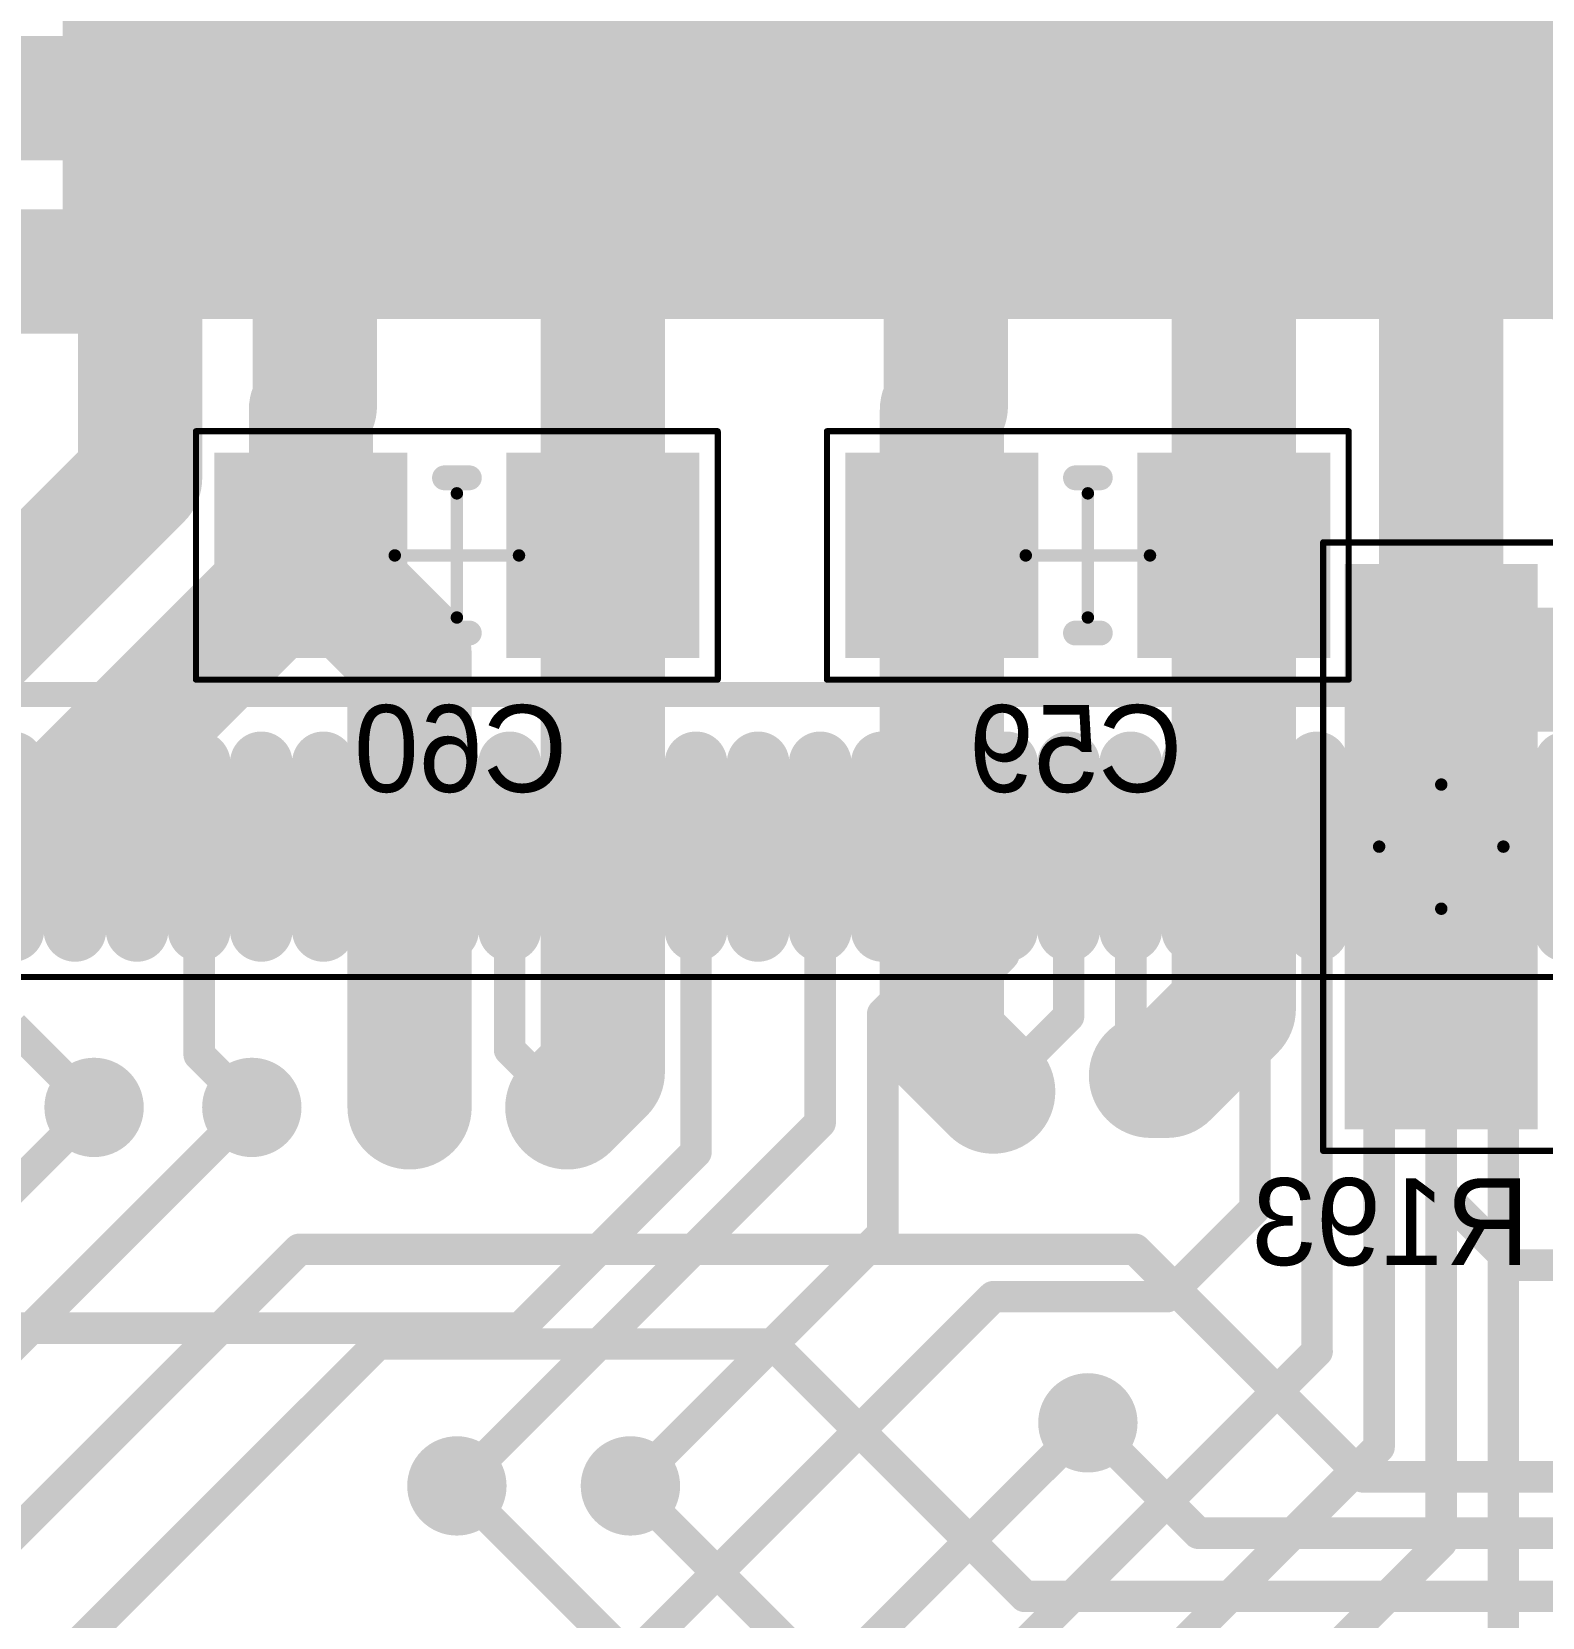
# Model space of a CAD drawing. Header units: millimetres. Extents: x 37 to 246, y 26 to 184.
# Drawn here: x 135.64 to 147.8, y 109.56 to 122.33 of the extents above; entities that cross this region are included whole.
import ezdxf

# ---------------------------------------------------------------- set-up
doc = ezdxf.new("R2010")
doc.units = ezdxf.units.MM
for name, color, linetype in [('BottomLayer', 5, 'Continuous'), ('BottomOverlay', 54, 'Continuous'), ('BottomPaste', 16, 'Continuous'), ('BottomSolder', 6, 'Continuous'), ('Mechanical13', 56, 'Continuous'), ('Mechanical15', 56, 'Continuous'), ('MultiLayer', 9, 'Continuous'), ('TopLayer', 1, 'Continuous'), ('TopOverlay', 2, 'Continuous'), ('TopPaste', 8, 'Continuous'), ('TopSolder', 216, 'Continuous'), ('ViaHoleLayer', 16, 'Continuous')]:
    doc.layers.add(name, color=color, linetype=linetype)

msp = doc.modelspace()

# ---------------------------------------------------------------- linework, layer by layer
at = {"layer": 'BottomLayer'}
for points, const_width in [([(128.397, 121.793), (136.017, 121.793)], 1), ([(145.32, 118.11), (145.32, 120.872)], 1), ([(147.701, 120.904), (149.003, 119.602)], 1), ([(140.208, 120.777), (140.24, 120.745)], 1), ([(140.24, 118.11), (140.24, 120.745)], 1), ([(136.515, 118.735), (136.515, 120.513)], 1), ([(137.89, 119.283), (137.922, 119.315)], 1), ([(137.89, 118.11), (137.89, 119.283)], 1), ([(142.97, 119.283), (143.002, 119.315)], 1), ([(142.97, 118.11), (142.97, 119.283)], 1), ([(146.99, 117.19), (146.99, 118.948)], 1), ([(134.715, 116.935), (136.515, 118.735)], 1), ([(135.096, 115.316), (137.89, 118.11)], 1), ([(137.89, 118.11), (138.684, 117.316)], 1), ([(140.24, 113.951), (140.24, 118.11)], 1), ([(142.97, 114.205), (142.97, 118.11)], 1), ([(145.32, 114.459), (145.32, 118.11)], 1), ([(138.684, 113.665), (138.684, 117.316)], 1), ([(146.99, 117.19), (148.99, 117.19)], 1), ([(144.78, 113.919), (145.32, 114.459)], 1), ([(142.97, 114.205), (143.383, 113.792)], 1), ([(139.954, 113.665), (140.24, 113.951)], 1), ([(144.653, 113.919), (144.78, 113.919)], 1), ([(146.99, 112.979), (146.99, 114.34)], 0.254), ([(134.039, 111.56), (136.144, 113.665)], 0.254), ([(134.855, 111.106), (137.414, 113.665)], 0.254), ([(146.99, 112.979), (147.574, 112.395)], 0.254), ([(133.985, 108.712), (137.795, 112.522)], 0.254), ([(137.795, 112.522), (144.526, 112.522)], 0.254), ([(144.526, 112.522), (146.358, 110.69)], 0.254), ([(147.574, 112.395), (148.59, 112.395)], 0.254), ([(134.62, 107.95), (138.43, 111.76)], 0.254), ([(138.43, 111.76), (141.605, 111.76)], 0.254), ([(141.605, 111.76), (143.637, 109.728)], 0.254), ([(144.145, 111.125), (145.034, 110.236)], 0.254), ([(139.065, 110.617), (140.916, 108.766)], 0.254), ([(140.462, 110.617), (141.859, 109.22)], 0.254), ([(146.358, 110.69), (150.942, 110.69)], 0.254), ([(145.034, 110.236), (151.13, 110.236)], 0.254), ([(143.637, 109.728), (151.264, 109.728)], 0.254)]:
    msp.add_lwpolyline(points, dxfattribs=dict(at, const_width=const_width))
for points, const_width in [([(135.767, 121.793, 1), (136.267, 121.793, 1)], 0.5), ([(145.07, 120.872, 1), (145.57, 120.872, 1)], 0.5), ([(147.451, 120.904, 1), (147.951, 120.904, 1)], 0.5), ([(139.958, 120.777, 1), (140.458, 120.777, 1)], 0.5), ([(139.99, 120.745, 1), (140.49, 120.745, 1)], 0.5), ([(139.99, 120.745, 1), (140.49, 120.745, 1)], 0.5), ([(136.265, 120.513, 1), (136.765, 120.513, 1)], 0.5), ([(137.64, 119.283, 1), (138.14, 119.283, 1)], 0.5), ([(137.64, 119.283, 1), (138.14, 119.283, 1)], 0.5), ([(137.672, 119.315, 1), (138.172, 119.315, 1)], 0.5), ([(142.72, 119.283, 1), (143.22, 119.283, 1)], 0.5), ([(142.72, 119.283, 1), (143.22, 119.283, 1)], 0.5), ([(142.752, 119.315, 1), (143.252, 119.315, 1)], 0.5), ([(137.722, 119.315, 1), (138.122, 119.315, 1)], 0.4), ([(142.802, 119.315, 1), (143.202, 119.315, 1)], 0.4), ([(146.74, 118.948, 1), (147.24, 118.948, 1)], 0.5), ([(146.79, 118.948, 1), (147.19, 118.948, 1)], 0.4), ([(136.265, 118.735, 1), (136.765, 118.735, 1)], 0.5), ([(136.265, 118.735, 1), (136.765, 118.735, 1)], 0.5), ([(137.64, 118.11, 1), (138.14, 118.11, 1)], 0.5), ([(137.64, 118.11, 1), (138.14, 118.11, 1)], 0.5), ([(137.64, 118.11, 1), (138.14, 118.11, 1)], 0.5), ([(139.99, 118.11, 1), (140.49, 118.11, 1)], 0.5), ([(139.99, 118.11, 1), (140.49, 118.11, 1)], 0.5), ([(142.72, 118.11, 1), (143.22, 118.11, 1)], 0.5), ([(142.72, 118.11, 1), (143.22, 118.11, 1)], 0.5), ([(145.07, 118.11, 1), (145.57, 118.11, 1)], 0.5), ([(145.07, 118.11, 1), (145.57, 118.11, 1)], 0.5), ([(138.434, 117.316, 1), (138.934, 117.316, 1)], 0.5), ([(138.434, 117.316, 1), (138.934, 117.316, 1)], 0.5), ([(146.74, 117.19, 1), (147.24, 117.19, 1)], 0.5), ([(146.74, 117.19, 1), (147.24, 117.19, 1)], 0.5), ([(145.07, 114.459, 1), (145.57, 114.459, 1)], 0.5), ([(145.07, 114.459, 1), (145.57, 114.459, 1)], 0.5), ([(142.72, 114.205, 1), (143.22, 114.205, 1)], 0.5), ([(142.72, 114.205, 1), (143.22, 114.205, 1)], 0.5), ([(139.99, 113.951, 1), (140.49, 113.951, 1)], 0.5), ([(139.99, 113.951, 1), (140.49, 113.951, 1)], 0.5), ([(144.403, 113.919, 1), (144.903, 113.919, 1)], 0.5), ([(144.53, 113.919, 1), (145.03, 113.919, 1)], 0.5), ([(144.53, 113.919, 1), (145.03, 113.919, 1)], 0.5), ([(146.926, 114.34, 1), (147.053, 114.34, 1)], 0.127), ([(143.133, 113.792, 1), (143.633, 113.792, 1)], 0.5), ([(144.453, 113.919, 1), (144.853, 113.919, 1)], 0.4), ([(138.434, 113.665, 1), (138.934, 113.665, 1)], 0.5), ([(139.704, 113.665, 1), (140.204, 113.665, 1)], 0.5), ([(143.183, 113.792, 1), (143.583, 113.792, 1)], 0.4), ([(135.944, 113.665, 1), (136.344, 113.665, 1)], 0.4), ([(137.214, 113.665, 1), (137.614, 113.665, 1)], 0.4), ([(138.484, 113.665, 1), (138.884, 113.665, 1)], 0.4), ([(139.754, 113.665, 1), (140.154, 113.665, 1)], 0.4), ([(136.081, 113.665, 1), (136.208, 113.665, 1)], 0.127), ([(137.351, 113.665, 1), (137.477, 113.665, 1)], 0.127), ([(146.926, 112.979, 1), (147.053, 112.979, 1)], 0.127), ([(146.926, 112.979, 1), (147.053, 112.979, 1)], 0.127), ([(137.732, 112.522, 1), (137.858, 112.522, 1)], 0.127), ([(137.732, 112.522, 1), (137.858, 112.522, 1)], 0.127), ([(144.463, 112.522, 1), (144.589, 112.522, 1)], 0.127), ([(144.463, 112.522, 1), (144.589, 112.522, 1)], 0.127), ([(147.511, 112.395, 1), (147.637, 112.395, 1)], 0.127), ([(147.511, 112.395, 1), (147.637, 112.395, 1)], 0.127), ([(138.367, 111.76, 1), (138.494, 111.76, 1)], 0.127), ([(138.367, 111.76, 1), (138.494, 111.76, 1)], 0.127), ([(141.542, 111.76, 1), (141.668, 111.76, 1)], 0.127), ([(141.542, 111.76, 1), (141.668, 111.76, 1)], 0.127), ([(143.945, 111.125, 1), (144.345, 111.125, 1)], 0.4), ([(144.082, 111.125, 1), (144.208, 111.125, 1)], 0.127), ([(138.865, 110.617, 1), (139.265, 110.617, 1)], 0.4), ([(140.262, 110.617, 1), (140.662, 110.617, 1)], 0.4), ([(139.001, 110.617, 1), (139.129, 110.617, 1)], 0.127), ([(140.399, 110.617, 1), (140.525, 110.617, 1)], 0.127), ([(146.295, 110.69, 1), (146.422, 110.69, 1)], 0.127), ([(146.295, 110.69, 1), (146.422, 110.69, 1)], 0.127), ([(144.97, 110.236, 1), (145.097, 110.236, 1)], 0.127), ([(144.97, 110.236, 1), (145.097, 110.236, 1)], 0.127), ([(143.573, 109.728, 1), (143.701, 109.728, 1)], 0.127), ([(143.573, 109.728, 1), (143.701, 109.728, 1)], 0.127)]:
    msp.add_lwpolyline(points, format="xyb", close=True, dxfattribs=dict(at, const_width=const_width))
for points in [[(135.89, 120.015), (148.59, 120.015), (135.89, 132.715), (148.59, 132.715)], [(138.565, 117.385), (138.565, 118.835), (137.215, 117.385), (137.215, 118.835)], [(140.915, 117.385), (140.915, 118.835), (139.565, 117.385), (139.565, 118.835)], [(143.645, 117.385), (143.645, 118.835), (142.295, 117.385), (142.295, 118.835)], [(145.995, 117.385), (145.995, 118.835), (144.645, 117.385), (144.645, 118.835)], [(147.665, 117.94), (146.315, 117.94), (147.665, 116.44), (146.315, 116.44)], [(147.665, 115.09), (146.315, 115.09), (147.665, 113.59), (146.315, 113.59)]]:
    msp.add_solid(points, dxfattribs=at)
at = {"layer": 'BottomOverlay', "const_width": 0.2}
for points in [[(138.965, 118.735), (139.165, 118.735)], [(144.045, 118.735), (144.245, 118.735)], [(138.965, 117.485), (139.165, 117.485)], [(144.045, 117.485), (144.245, 117.485)], [(146.415, 115.465), (146.415, 116.065)], [(147.565, 115.465), (147.565, 116.065)]]:
    msp.add_lwpolyline(points, dxfattribs=at)
at = {"layer": 'BottomOverlay', "const_width": 0.1}
for points in [[(138.915, 118.735, 1), (139.015, 118.735, 1)], [(139.115, 118.735, 1), (139.215, 118.735, 1)], [(143.995, 118.735, 1), (144.095, 118.735, 1)], [(144.195, 118.735, 1), (144.295, 118.735, 1)], [(138.915, 117.485, 1), (139.015, 117.485, 1)], [(139.115, 117.485, 1), (139.215, 117.485, 1)], [(143.995, 117.485, 1), (144.095, 117.485, 1)], [(144.195, 117.485, 1), (144.295, 117.485, 1)], [(146.365, 116.065, 1), (146.465, 116.065, 1)], [(147.515, 116.065, 1), (147.615, 116.065, 1)], [(146.365, 115.465, 1), (146.465, 115.465, 1)], [(147.515, 115.465, 1), (147.615, 115.465, 1)]]:
    msp.add_lwpolyline(points, format="xyb", close=True, dxfattribs=at)
at = {"layer": 'BottomPaste'}
for points in [[(138.565, 117.385), (138.565, 118.835), (137.215, 117.385), (137.215, 118.835)], [(140.915, 117.385), (140.915, 118.835), (139.565, 117.385), (139.565, 118.835)], [(143.645, 117.385), (143.645, 118.835), (142.295, 117.385), (142.295, 118.835)], [(145.995, 117.385), (145.995, 118.835), (144.645, 117.385), (144.645, 118.835)], [(147.665, 117.94), (146.315, 117.94), (147.665, 116.44), (146.315, 116.44)], [(147.665, 115.09), (146.315, 115.09), (147.665, 113.59), (146.315, 113.59)]]:
    msp.add_solid(points, dxfattribs=at)
at = {"layer": 'BottomSolder'}
for points in [[(138.667, 117.283), (138.667, 118.937), (137.113, 117.283), (137.113, 118.937)], [(141.017, 117.283), (141.017, 118.937), (139.463, 117.283), (139.463, 118.937)], [(143.747, 117.283), (143.747, 118.937), (142.193, 117.283), (142.193, 118.937)], [(146.097, 117.283), (146.097, 118.937), (144.543, 117.283), (144.543, 118.937)], [(147.767, 118.042), (146.213, 118.042), (147.767, 116.338), (146.213, 116.338)], [(147.767, 115.192), (146.213, 115.192), (147.767, 113.488), (146.213, 113.488)]]:
    msp.add_solid(points, dxfattribs=at)
at = {"layer": 'Mechanical13', "const_width": 0.1}
msp.add_lwpolyline([(132.24, 116.365), (152.24, 116.365)], dxfattribs=at)
at = {"layer": 'Mechanical15'}
for points, const_width in [([(136.965, 119.11), (141.165, 119.11)], 0.05), ([(136.965, 117.11), (136.965, 119.11)], 0.05), ([(141.165, 117.11), (141.165, 119.11)], 0.05), ([(142.045, 119.11), (146.245, 119.11)], 0.05), ([(142.045, 117.11), (142.045, 119.11)], 0.05), ([(146.245, 117.11), (146.245, 119.11)], 0.05), ([(139.065, 117.61), (139.065, 118.61)], 0.1), ([(144.145, 117.61), (144.145, 118.61)], 0.1), ([(146.04, 113.315), (146.04, 118.215)], 0.05), ([(146.04, 118.215), (147.94, 118.215)], 0.05), ([(138.565, 118.11), (139.565, 118.11)], 0.1), ([(143.645, 118.11), (144.645, 118.11)], 0.1), ([(136.965, 117.11), (141.165, 117.11)], 0.05), ([(142.045, 117.11), (146.245, 117.11)], 0.05), ([(146.99, 115.265), (146.99, 116.265)], 0.1), ([(146.49, 115.765), (147.49, 115.765)], 0.1), ([(130.59, 114.715), (153.89, 114.715)], 0.05), ([(146.04, 113.315), (147.94, 113.315)], 0.05)]:
    msp.add_lwpolyline(points, dxfattribs=dict(at, const_width=const_width))
for points, const_width in [([(136.952, 119.11, 1), (136.977, 119.11, 1)], 0.025), ([(136.952, 119.11, 1), (136.977, 119.11, 1)], 0.025), ([(141.152, 119.11, 1), (141.177, 119.11, 1)], 0.025), ([(141.152, 119.11, 1), (141.177, 119.11, 1)], 0.025), ([(142.032, 119.11, 1), (142.057, 119.11, 1)], 0.025), ([(142.032, 119.11, 1), (142.057, 119.11, 1)], 0.025), ([(146.232, 119.11, 1), (146.257, 119.11, 1)], 0.025), ([(146.232, 119.11, 1), (146.257, 119.11, 1)], 0.025), ([(139.04, 118.61, 1), (139.09, 118.61, 1)], 0.05), ([(144.12, 118.61, 1), (144.17, 118.61, 1)], 0.05), ([(146.027, 118.215, 1), (146.052, 118.215, 1)], 0.025), ([(146.027, 118.215, 1), (146.052, 118.215, 1)], 0.025), ([(138.54, 118.11, 1), (138.59, 118.11, 1)], 0.05), ([(139.54, 118.11, 1), (139.59, 118.11, 1)], 0.05), ([(143.62, 118.11, 1), (143.67, 118.11, 1)], 0.05), ([(144.62, 118.11, 1), (144.67, 118.11, 1)], 0.05), ([(139.04, 117.61, 1), (139.09, 117.61, 1)], 0.05), ([(144.12, 117.61, 1), (144.17, 117.61, 1)], 0.05), ([(136.952, 117.11, 1), (136.977, 117.11, 1)], 0.025), ([(136.952, 117.11, 1), (136.977, 117.11, 1)], 0.025), ([(141.152, 117.11, 1), (141.177, 117.11, 1)], 0.025), ([(141.152, 117.11, 1), (141.177, 117.11, 1)], 0.025), ([(142.032, 117.11, 1), (142.057, 117.11, 1)], 0.025), ([(142.032, 117.11, 1), (142.057, 117.11, 1)], 0.025), ([(146.232, 117.11, 1), (146.257, 117.11, 1)], 0.025), ([(146.232, 117.11, 1), (146.257, 117.11, 1)], 0.025), ([(146.965, 116.265, 1), (147.015, 116.265, 1)], 0.05), ([(146.465, 115.765, 1), (146.515, 115.765, 1)], 0.05), ([(147.465, 115.765, 1), (147.515, 115.765, 1)], 0.05), ([(146.965, 115.265, 1), (147.015, 115.265, 1)], 0.05), ([(146.027, 113.315, 1), (146.052, 113.315, 1)], 0.025), ([(146.027, 113.315, 1), (146.052, 113.315, 1)], 0.025)]:
    msp.add_lwpolyline(points, format="xyb", close=True, dxfattribs=dict(at, const_width=const_width))
at = {"layer": 'MultiLayer', "const_width": 0.4}
for points in [[(137.722, 119.315, 1), (138.122, 119.315, 1)], [(142.802, 119.315, 1), (143.202, 119.315, 1)], [(146.79, 118.948, 1), (147.19, 118.948, 1)], [(144.453, 113.919, 1), (144.853, 113.919, 1)], [(143.183, 113.792, 1), (143.583, 113.792, 1)], [(135.944, 113.665, 1), (136.344, 113.665, 1)], [(137.214, 113.665, 1), (137.614, 113.665, 1)], [(138.484, 113.665, 1), (138.884, 113.665, 1)], [(139.754, 113.665, 1), (140.154, 113.665, 1)], [(143.945, 111.125, 1), (144.345, 111.125, 1)], [(138.865, 110.617, 1), (139.265, 110.617, 1)], [(140.262, 110.617, 1), (140.662, 110.617, 1)]]:
    msp.add_lwpolyline(points, format="xyb", close=True, dxfattribs=at)
at = {"layer": 'TopLayer'}
for points, const_width in [([(136.144, 120.396), (137.414, 121.666)], 1), ([(146.939, 121.412), (146.99, 121.361)], 1), ([(146.99, 118.948), (146.99, 121.361)], 1), ([(137.922, 119.315), (137.922, 120.777)], 1), ([(143.002, 119.315), (143.002, 120.777)], 1), ([(135.128, 120.396), (136.144, 120.396)], 1), ([(135.99, 115.09), (135.99, 116.44)], 0.3), ([(136.49, 115.09), (136.49, 116.44)], 0.3), ([(136.99, 115.09), (136.99, 116.44)], 0.3), ([(137.49, 115.09), (137.49, 116.44)], 0.3), ([(137.99, 115.09), (137.99, 116.44)], 0.3), ([(138.49, 115.09), (138.49, 116.44)], 0.3), ([(138.99, 115.09), (138.99, 116.44)], 0.3), ([(139.49, 115.09), (139.49, 116.44)], 0.3), ([(139.99, 115.09), (139.99, 116.44)], 0.3), ([(140.49, 115.09), (140.49, 116.44)], 0.3), ([(140.99, 115.09), (140.99, 116.44)], 0.3), ([(141.49, 115.09), (141.49, 116.44)], 0.3), ([(141.99, 115.09), (141.99, 116.44)], 0.3), ([(142.49, 115.09), (142.49, 116.44)], 0.3), ([(142.99, 115.09), (142.99, 116.44)], 0.3), ([(143.49, 115.09), (143.49, 116.44)], 0.3), ([(143.99, 115.09), (143.99, 116.44)], 0.3), ([(144.49, 115.09), (144.49, 116.44)], 0.3), ([(144.99, 115.09), (144.99, 116.44)], 0.3), ([(145.49, 115.09), (145.49, 116.44)], 0.3), ([(145.99, 115.09), (145.99, 116.44)], 0.3), ([(146.49, 115.09), (146.49, 116.44)], 0.3), ([(146.99, 115.09), (146.99, 116.44)], 0.3), ([(147.49, 115.09), (147.49, 116.44)], 0.3), ([(136.967, 115.742), (136.99, 115.765)], 0.254), ([(136.99, 114.089), (136.99, 115.765)], 0.254), ([(138.99, 113.971), (138.99, 115.765)], 0.254), ([(139.49, 114.129), (139.49, 115.765)], 0.254), ([(140.99, 113.304), (140.99, 115.765)], 0.254), ([(141.99, 113.542), (141.99, 115.765)], 0.254), ([(143.467, 115.742), (143.49, 115.765)], 0.254), ([(143.467, 114.892), (143.467, 115.742)], 0.254), ([(143.99, 114.399), (143.99, 115.765)], 0.254), ([(144.49, 114.082), (144.49, 115.765)], 0.254), ([(145.49, 112.851), (145.49, 115.765)], 0.254), ([(145.99, 111.7), (145.99, 115.765)], 0.254), ([(146.49, 110.93), (146.49, 115.765)], 0.254), ([(146.99, 110.16), (146.99, 115.765)], 0.254), ([(147.49, 109.39), (147.49, 115.765)], 0.254), ([(143.188, 114.613), (143.467, 114.892)], 0.254), ([(142.494, 114.419), (142.688, 114.613)], 0.254), ([(142.688, 114.613), (143.188, 114.613)], 0.254), ([(142.494, 112.649), (142.494, 114.419)], 0.254), ([(135.49, 114.319), (136.144, 113.665)], 0.254), ([(143.383, 113.792), (143.99, 114.399)], 0.254), ([(136.99, 114.089), (137.414, 113.665)], 0.254), ([(139.49, 114.129), (139.954, 113.665)], 0.254), ([(144.49, 114.082), (144.653, 113.919)], 0.254), ([(138.684, 113.665), (138.99, 113.971)], 0.254), ([(139.065, 110.617), (141.99, 113.542)], 0.254), ([(139.573, 111.887), (140.99, 113.304)], 0.254), ([(144.78, 112.141), (145.49, 112.851)], 0.254), ([(140.462, 110.617), (142.494, 112.649)], 0.254), ([(138.557, 107.315), (143.383, 112.141)], 0.254), ([(143.383, 112.141), (144.78, 112.141)], 0.254), ([(129.032, 111.887), (139.573, 111.887)], 0.254), ([(133.985, 99.695), (145.99, 111.7)], 0.254), ([(137.287, 104.267), (144.145, 111.125)], 0.254), ([(134.62, 99.06), (146.49, 110.93)], 0.254), ([(134.14, 97.31), (146.99, 110.16)], 0.254)]:
    msp.add_lwpolyline(points, dxfattribs=dict(at, const_width=const_width))
for points, const_width in [([(137.164, 121.666, 1), (137.664, 121.666, 1)], 0.5), ([(146.689, 121.412, 1), (147.189, 121.412, 1)], 0.5), ([(146.74, 121.361, 1), (147.24, 121.361, 1)], 0.5), ([(146.74, 121.361, 1), (147.24, 121.361, 1)], 0.5), ([(137.672, 120.777, 1), (138.172, 120.777, 1)], 0.5), ([(142.752, 120.777, 1), (143.252, 120.777, 1)], 0.5), ([(135.894, 120.396, 1), (136.394, 120.396, 1)], 0.5), ([(135.894, 120.396, 1), (136.394, 120.396, 1)], 0.5), ([(137.672, 119.315, 1), (138.172, 119.315, 1)], 0.5), ([(142.752, 119.315, 1), (143.252, 119.315, 1)], 0.5), ([(137.722, 119.315, 1), (138.122, 119.315, 1)], 0.4), ([(142.802, 119.315, 1), (143.202, 119.315, 1)], 0.4), ([(146.74, 118.948, 1), (147.24, 118.948, 1)], 0.5), ([(146.79, 118.948, 1), (147.19, 118.948, 1)], 0.4), ([(135.915, 116.44, 1), (136.065, 116.44, 1)], 0.15), ([(136.415, 116.44, 1), (136.565, 116.44, 1)], 0.15), ([(136.915, 116.44, 1), (137.065, 116.44, 1)], 0.15), ([(137.415, 116.44, 1), (137.565, 116.44, 1)], 0.15), ([(137.915, 116.44, 1), (138.065, 116.44, 1)], 0.15), ([(138.415, 116.44, 1), (138.565, 116.44, 1)], 0.15), ([(138.915, 116.44, 1), (139.065, 116.44, 1)], 0.15), ([(139.415, 116.44, 1), (139.565, 116.44, 1)], 0.15), ([(139.915, 116.44, 1), (140.065, 116.44, 1)], 0.15), ([(140.415, 116.44, 1), (140.565, 116.44, 1)], 0.15), ([(140.915, 116.44, 1), (141.065, 116.44, 1)], 0.15), ([(141.415, 116.44, 1), (141.565, 116.44, 1)], 0.15), ([(141.915, 116.44, 1), (142.065, 116.44, 1)], 0.15), ([(142.415, 116.44, 1), (142.565, 116.44, 1)], 0.15), ([(142.915, 116.44, 1), (143.065, 116.44, 1)], 0.15), ([(143.415, 116.44, 1), (143.565, 116.44, 1)], 0.15), ([(143.915, 116.44, 1), (144.065, 116.44, 1)], 0.15), ([(144.415, 116.44, 1), (144.565, 116.44, 1)], 0.15), ([(144.915, 116.44, 1), (145.065, 116.44, 1)], 0.15), ([(145.415, 116.44, 1), (145.565, 116.44, 1)], 0.15), ([(145.915, 116.44, 1), (146.065, 116.44, 1)], 0.15), ([(146.415, 116.44, 1), (146.565, 116.44, 1)], 0.15), ([(146.915, 116.44, 1), (147.065, 116.44, 1)], 0.15), ([(147.415, 116.44, 1), (147.565, 116.44, 1)], 0.15), ([(136.903, 115.742, 1), (137.03, 115.742, 1)], 0.127), ([(136.927, 115.765, 1), (137.054, 115.765, 1)], 0.127), ([(136.927, 115.765, 1), (137.054, 115.765, 1)], 0.127), ([(138.926, 115.765, 1), (139.053, 115.765, 1)], 0.127), ([(139.426, 115.765, 1), (139.553, 115.765, 1)], 0.127), ([(140.926, 115.765, 1), (141.053, 115.765, 1)], 0.127), ([(141.926, 115.765, 1), (142.053, 115.765, 1)], 0.127), ([(143.403, 115.742, 1), (143.53, 115.742, 1)], 0.127), ([(143.403, 115.742, 1), (143.53, 115.742, 1)], 0.127), ([(143.427, 115.765, 1), (143.554, 115.765, 1)], 0.127), ([(143.926, 115.765, 1), (144.053, 115.765, 1)], 0.127), ([(144.426, 115.765, 1), (144.553, 115.765, 1)], 0.127), ([(145.426, 115.765, 1), (145.553, 115.765, 1)], 0.127), ([(145.927, 115.765, 1), (146.054, 115.765, 1)], 0.127), ([(146.426, 115.765, 1), (146.553, 115.765, 1)], 0.127), ([(146.926, 115.765, 1), (147.053, 115.765, 1)], 0.127), ([(147.426, 115.765, 1), (147.553, 115.765, 1)], 0.127), ([(135.915, 115.09, 1), (136.065, 115.09, 1)], 0.15), ([(136.415, 115.09, 1), (136.565, 115.09, 1)], 0.15), ([(136.915, 115.09, 1), (137.065, 115.09, 1)], 0.15), ([(137.415, 115.09, 1), (137.565, 115.09, 1)], 0.15), ([(137.915, 115.09, 1), (138.065, 115.09, 1)], 0.15), ([(138.415, 115.09, 1), (138.565, 115.09, 1)], 0.15), ([(138.915, 115.09, 1), (139.065, 115.09, 1)], 0.15), ([(139.415, 115.09, 1), (139.565, 115.09, 1)], 0.15), ([(139.915, 115.09, 1), (140.065, 115.09, 1)], 0.15), ([(140.415, 115.09, 1), (140.565, 115.09, 1)], 0.15), ([(140.915, 115.09, 1), (141.065, 115.09, 1)], 0.15), ([(141.415, 115.09, 1), (141.565, 115.09, 1)], 0.15), ([(141.915, 115.09, 1), (142.065, 115.09, 1)], 0.15), ([(142.415, 115.09, 1), (142.565, 115.09, 1)], 0.15), ([(142.915, 115.09, 1), (143.065, 115.09, 1)], 0.15), ([(143.415, 115.09, 1), (143.565, 115.09, 1)], 0.15), ([(143.915, 115.09, 1), (144.065, 115.09, 1)], 0.15), ([(144.415, 115.09, 1), (144.565, 115.09, 1)], 0.15), ([(144.915, 115.09, 1), (145.065, 115.09, 1)], 0.15), ([(145.415, 115.09, 1), (145.565, 115.09, 1)], 0.15), ([(145.915, 115.09, 1), (146.065, 115.09, 1)], 0.15), ([(146.415, 115.09, 1), (146.565, 115.09, 1)], 0.15), ([(146.915, 115.09, 1), (147.065, 115.09, 1)], 0.15), ([(147.415, 115.09, 1), (147.565, 115.09, 1)], 0.15), ([(143.403, 114.892, 1), (143.53, 114.892, 1)], 0.127), ([(143.403, 114.892, 1), (143.53, 114.892, 1)], 0.127), ([(142.624, 114.613, 1), (142.751, 114.613, 1)], 0.127), ([(142.624, 114.613, 1), (142.751, 114.613, 1)], 0.127), ([(143.124, 114.613, 1), (143.251, 114.613, 1)], 0.127), ([(143.124, 114.613, 1), (143.251, 114.613, 1)], 0.127), ([(142.43, 114.419, 1), (142.558, 114.419, 1)], 0.127), ([(142.43, 114.419, 1), (142.558, 114.419, 1)], 0.127), ([(143.926, 114.399, 1), (144.053, 114.399, 1)], 0.127), ([(143.926, 114.399, 1), (144.053, 114.399, 1)], 0.127), ([(144.453, 113.919, 1), (144.853, 113.919, 1)], 0.4), ([(136.927, 114.089, 1), (137.054, 114.089, 1)], 0.127), ([(136.927, 114.089, 1), (137.054, 114.089, 1)], 0.127), ([(139.426, 114.129, 1), (139.553, 114.129, 1)], 0.127), ([(139.426, 114.129, 1), (139.553, 114.129, 1)], 0.127), ([(143.183, 113.792, 1), (143.583, 113.792, 1)], 0.4), ([(144.426, 114.082, 1), (144.553, 114.082, 1)], 0.127), ([(144.426, 114.082, 1), (144.553, 114.082, 1)], 0.127), ([(135.944, 113.665, 1), (136.344, 113.665, 1)], 0.4), ([(137.214, 113.665, 1), (137.614, 113.665, 1)], 0.4), ([(138.484, 113.665, 1), (138.884, 113.665, 1)], 0.4), ([(138.926, 113.971, 1), (139.053, 113.971, 1)], 0.127), ([(138.926, 113.971, 1), (139.053, 113.971, 1)], 0.127), ([(139.754, 113.665, 1), (140.154, 113.665, 1)], 0.4), ([(144.589, 113.919, 1), (144.716, 113.919, 1)], 0.127), ([(143.32, 113.792, 1), (143.446, 113.792, 1)], 0.127), ([(136.081, 113.665, 1), (136.208, 113.665, 1)], 0.127), ([(137.351, 113.665, 1), (137.477, 113.665, 1)], 0.127), ([(138.62, 113.665, 1), (138.748, 113.665, 1)], 0.127), ([(139.891, 113.665, 1), (140.018, 113.665, 1)], 0.127), ([(141.926, 113.542, 1), (142.053, 113.542, 1)], 0.127), ([(141.926, 113.542, 1), (142.053, 113.542, 1)], 0.127), ([(140.926, 113.304, 1), (141.053, 113.304, 1)], 0.127), ([(140.926, 113.304, 1), (141.053, 113.304, 1)], 0.127), ([(145.426, 112.851, 1), (145.553, 112.851, 1)], 0.127), ([(145.426, 112.851, 1), (145.553, 112.851, 1)], 0.127), ([(142.43, 112.649, 1), (142.558, 112.649, 1)], 0.127), ([(142.43, 112.649, 1), (142.558, 112.649, 1)], 0.127), ([(143.32, 112.141, 1), (143.446, 112.141, 1)], 0.127), ([(143.32, 112.141, 1), (143.446, 112.141, 1)], 0.127), ([(144.716, 112.141, 1), (144.844, 112.141, 1)], 0.127), ([(144.716, 112.141, 1), (144.844, 112.141, 1)], 0.127), ([(139.51, 111.887, 1), (139.637, 111.887, 1)], 0.127), ([(139.51, 111.887, 1), (139.637, 111.887, 1)], 0.127), ([(145.927, 111.7, 1), (146.054, 111.7, 1)], 0.127), ([(145.927, 111.7, 1), (146.054, 111.7, 1)], 0.127), ([(143.945, 111.125, 1), (144.345, 111.125, 1)], 0.4), ([(144.082, 111.125, 1), (144.208, 111.125, 1)], 0.127), ([(138.865, 110.617, 1), (139.265, 110.617, 1)], 0.4), ([(140.262, 110.617, 1), (140.662, 110.617, 1)], 0.4), ([(146.426, 110.93, 1), (146.553, 110.93, 1)], 0.127), ([(146.426, 110.93, 1), (146.553, 110.93, 1)], 0.127), ([(139.001, 110.617, 1), (139.129, 110.617, 1)], 0.127), ([(140.399, 110.617, 1), (140.525, 110.617, 1)], 0.127), ([(146.926, 110.16, 1), (147.053, 110.16, 1)], 0.127), ([(146.926, 110.16, 1), (147.053, 110.16, 1)], 0.127)]:
    msp.add_lwpolyline(points, format="xyb", close=True, dxfattribs=dict(at, const_width=const_width))
msp.add_solid([(136.144, 120.269), (148.336, 120.269), (136.144, 132.461), (148.336, 132.461)], dxfattribs=at)
at = {"layer": 'TopOverlay', "const_width": 0.2}
msp.add_lwpolyline([(132.865, 116.99), (151.615, 116.99)], dxfattribs=at)
at = {"layer": 'TopPaste', "const_width": 0.3}
for points in [[(135.99, 115.09), (135.99, 116.44)], [(136.49, 115.09), (136.49, 116.44)], [(136.99, 115.09), (136.99, 116.44)], [(137.49, 115.09), (137.49, 116.44)], [(137.99, 115.09), (137.99, 116.44)], [(138.49, 115.09), (138.49, 116.44)], [(138.99, 115.09), (138.99, 116.44)], [(139.49, 115.09), (139.49, 116.44)], [(139.99, 115.09), (139.99, 116.44)], [(140.49, 115.09), (140.49, 116.44)], [(140.99, 115.09), (140.99, 116.44)], [(141.49, 115.09), (141.49, 116.44)], [(141.99, 115.09), (141.99, 116.44)], [(142.49, 115.09), (142.49, 116.44)], [(142.99, 115.09), (142.99, 116.44)], [(143.49, 115.09), (143.49, 116.44)], [(143.99, 115.09), (143.99, 116.44)], [(144.49, 115.09), (144.49, 116.44)], [(144.99, 115.09), (144.99, 116.44)], [(145.49, 115.09), (145.49, 116.44)], [(145.99, 115.09), (145.99, 116.44)], [(146.49, 115.09), (146.49, 116.44)], [(146.99, 115.09), (146.99, 116.44)], [(147.49, 115.09), (147.49, 116.44)]]:
    msp.add_lwpolyline(points, dxfattribs=at)
at = {"layer": 'TopPaste', "const_width": 0.15}
for points in [[(135.915, 116.44, 1), (136.065, 116.44, 1)], [(136.415, 116.44, 1), (136.565, 116.44, 1)], [(136.915, 116.44, 1), (137.065, 116.44, 1)], [(137.415, 116.44, 1), (137.565, 116.44, 1)], [(137.915, 116.44, 1), (138.065, 116.44, 1)], [(138.415, 116.44, 1), (138.565, 116.44, 1)], [(138.915, 116.44, 1), (139.065, 116.44, 1)], [(139.415, 116.44, 1), (139.565, 116.44, 1)], [(139.915, 116.44, 1), (140.065, 116.44, 1)], [(140.415, 116.44, 1), (140.565, 116.44, 1)], [(140.915, 116.44, 1), (141.065, 116.44, 1)], [(141.415, 116.44, 1), (141.565, 116.44, 1)], [(141.915, 116.44, 1), (142.065, 116.44, 1)], [(142.415, 116.44, 1), (142.565, 116.44, 1)], [(142.915, 116.44, 1), (143.065, 116.44, 1)], [(143.415, 116.44, 1), (143.565, 116.44, 1)], [(143.915, 116.44, 1), (144.065, 116.44, 1)], [(144.415, 116.44, 1), (144.565, 116.44, 1)], [(144.915, 116.44, 1), (145.065, 116.44, 1)], [(145.415, 116.44, 1), (145.565, 116.44, 1)], [(145.915, 116.44, 1), (146.065, 116.44, 1)], [(146.415, 116.44, 1), (146.565, 116.44, 1)], [(146.915, 116.44, 1), (147.065, 116.44, 1)], [(147.415, 116.44, 1), (147.565, 116.44, 1)], [(135.915, 115.09, 1), (136.065, 115.09, 1)], [(136.415, 115.09, 1), (136.565, 115.09, 1)], [(136.915, 115.09, 1), (137.065, 115.09, 1)], [(137.415, 115.09, 1), (137.565, 115.09, 1)], [(137.915, 115.09, 1), (138.065, 115.09, 1)], [(138.415, 115.09, 1), (138.565, 115.09, 1)], [(138.915, 115.09, 1), (139.065, 115.09, 1)], [(139.415, 115.09, 1), (139.565, 115.09, 1)], [(139.915, 115.09, 1), (140.065, 115.09, 1)], [(140.415, 115.09, 1), (140.565, 115.09, 1)], [(140.915, 115.09, 1), (141.065, 115.09, 1)], [(141.415, 115.09, 1), (141.565, 115.09, 1)], [(141.915, 115.09, 1), (142.065, 115.09, 1)], [(142.415, 115.09, 1), (142.565, 115.09, 1)], [(142.915, 115.09, 1), (143.065, 115.09, 1)], [(143.415, 115.09, 1), (143.565, 115.09, 1)], [(143.915, 115.09, 1), (144.065, 115.09, 1)], [(144.415, 115.09, 1), (144.565, 115.09, 1)], [(144.915, 115.09, 1), (145.065, 115.09, 1)], [(145.415, 115.09, 1), (145.565, 115.09, 1)], [(145.915, 115.09, 1), (146.065, 115.09, 1)], [(146.415, 115.09, 1), (146.565, 115.09, 1)], [(146.915, 115.09, 1), (147.065, 115.09, 1)], [(147.415, 115.09, 1), (147.565, 115.09, 1)]]:
    msp.add_lwpolyline(points, format="xyb", close=True, dxfattribs=at)
at = {"layer": 'TopSolder', "const_width": 0.503}
for points in [[(135.49, 115.09), (135.49, 116.44)], [(135.99, 115.09), (135.99, 116.44)], [(136.49, 115.09), (136.49, 116.44)], [(136.99, 115.09), (136.99, 116.44)], [(137.49, 115.09), (137.49, 116.44)], [(137.99, 115.09), (137.99, 116.44)], [(138.49, 115.09), (138.49, 116.44)], [(138.99, 115.09), (138.99, 116.44)], [(139.49, 115.09), (139.49, 116.44)], [(139.99, 115.09), (139.99, 116.44)], [(140.49, 115.09), (140.49, 116.44)], [(140.99, 115.09), (140.99, 116.44)], [(141.49, 115.09), (141.49, 116.44)], [(141.99, 115.09), (141.99, 116.44)], [(142.49, 115.09), (142.49, 116.44)], [(142.99, 115.09), (142.99, 116.44)], [(143.49, 115.09), (143.49, 116.44)], [(143.99, 115.09), (143.99, 116.44)], [(144.49, 115.09), (144.49, 116.44)], [(144.99, 115.09), (144.99, 116.44)], [(145.49, 115.09), (145.49, 116.44)], [(145.99, 115.09), (145.99, 116.44)], [(146.49, 115.09), (146.49, 116.44)], [(146.99, 115.09), (146.99, 116.44)], [(147.49, 115.09), (147.49, 116.44)], [(147.99, 115.09), (147.99, 116.44)]]:
    msp.add_lwpolyline(points, dxfattribs=at)
at = {"layer": 'TopSolder', "const_width": 0.252}
for points in [[(135.364, 116.44, 1), (135.616, 116.44, 1)], [(135.864, 116.44, 1), (136.116, 116.44, 1)], [(136.364, 116.44, 1), (136.616, 116.44, 1)], [(136.864, 116.44, 1), (137.116, 116.44, 1)], [(137.364, 116.44, 1), (137.616, 116.44, 1)], [(137.864, 116.44, 1), (138.116, 116.44, 1)], [(138.364, 116.44, 1), (138.616, 116.44, 1)], [(138.864, 116.44, 1), (139.116, 116.44, 1)], [(139.364, 116.44, 1), (139.616, 116.44, 1)], [(139.864, 116.44, 1), (140.116, 116.44, 1)], [(140.364, 116.44, 1), (140.616, 116.44, 1)], [(140.864, 116.44, 1), (141.116, 116.44, 1)], [(141.364, 116.44, 1), (141.616, 116.44, 1)], [(141.864, 116.44, 1), (142.116, 116.44, 1)], [(142.364, 116.44, 1), (142.616, 116.44, 1)], [(142.864, 116.44, 1), (143.116, 116.44, 1)], [(143.364, 116.44, 1), (143.616, 116.44, 1)], [(143.864, 116.44, 1), (144.116, 116.44, 1)], [(144.364, 116.44, 1), (144.616, 116.44, 1)], [(144.864, 116.44, 1), (145.116, 116.44, 1)], [(145.364, 116.44, 1), (145.616, 116.44, 1)], [(145.864, 116.44, 1), (146.116, 116.44, 1)], [(146.364, 116.44, 1), (146.616, 116.44, 1)], [(146.864, 116.44, 1), (147.116, 116.44, 1)], [(147.364, 116.44, 1), (147.616, 116.44, 1)], [(147.864, 116.44, 1), (148.116, 116.44, 1)], [(135.364, 115.09, 1), (135.616, 115.09, 1)], [(135.864, 115.09, 1), (136.116, 115.09, 1)], [(136.364, 115.09, 1), (136.616, 115.09, 1)], [(136.864, 115.09, 1), (137.116, 115.09, 1)], [(137.364, 115.09, 1), (137.616, 115.09, 1)], [(137.864, 115.09, 1), (138.116, 115.09, 1)], [(138.364, 115.09, 1), (138.616, 115.09, 1)], [(138.864, 115.09, 1), (139.116, 115.09, 1)], [(139.364, 115.09, 1), (139.616, 115.09, 1)], [(139.864, 115.09, 1), (140.116, 115.09, 1)], [(140.364, 115.09, 1), (140.616, 115.09, 1)], [(140.864, 115.09, 1), (141.116, 115.09, 1)], [(141.364, 115.09, 1), (141.616, 115.09, 1)], [(141.864, 115.09, 1), (142.116, 115.09, 1)], [(142.364, 115.09, 1), (142.616, 115.09, 1)], [(142.864, 115.09, 1), (143.116, 115.09, 1)], [(143.364, 115.09, 1), (143.616, 115.09, 1)], [(143.864, 115.09, 1), (144.116, 115.09, 1)], [(144.364, 115.09, 1), (144.616, 115.09, 1)], [(144.864, 115.09, 1), (145.116, 115.09, 1)], [(145.364, 115.09, 1), (145.616, 115.09, 1)], [(145.864, 115.09, 1), (146.116, 115.09, 1)], [(146.364, 115.09, 1), (146.616, 115.09, 1)], [(146.864, 115.09, 1), (147.116, 115.09, 1)], [(147.364, 115.09, 1), (147.616, 115.09, 1)], [(147.864, 115.09, 1), (148.116, 115.09, 1)]]:
    msp.add_lwpolyline(points, format="xyb", close=True, dxfattribs=at)
at = {"layer": 'ViaHoleLayer', "const_width": 0.2}
for points in [[(137.822, 119.315, 1), (138.022, 119.315, 1)], [(142.902, 119.315, 1), (143.102, 119.315, 1)], [(146.89, 118.948, 1), (147.09, 118.948, 1)], [(144.553, 113.919, 1), (144.753, 113.919, 1)], [(143.283, 113.792, 1), (143.483, 113.792, 1)], [(136.044, 113.665, 1), (136.244, 113.665, 1)], [(137.314, 113.665, 1), (137.514, 113.665, 1)], [(138.584, 113.665, 1), (138.784, 113.665, 1)], [(139.854, 113.665, 1), (140.054, 113.665, 1)], [(144.045, 111.125, 1), (144.245, 111.125, 1)], [(138.965, 110.617, 1), (139.165, 110.617, 1)], [(140.362, 110.617, 1), (140.562, 110.617, 1)]]:
    msp.add_lwpolyline(points, format="xyb", close=True, dxfattribs=at)

# ---------------------------------------------------------------- texts
at = {"layer": 'BottomOverlay', "text_generation_flag": 2}
for s, p in [('C60', (139.954, 116.205)), ('C59', (144.907, 116.205)), ('R193', (147.701, 112.395))]:
    msp.add_text(s, height=0.7, dxfattribs=at).set_placement(p)

doc.saveas('drawing.dxf')
